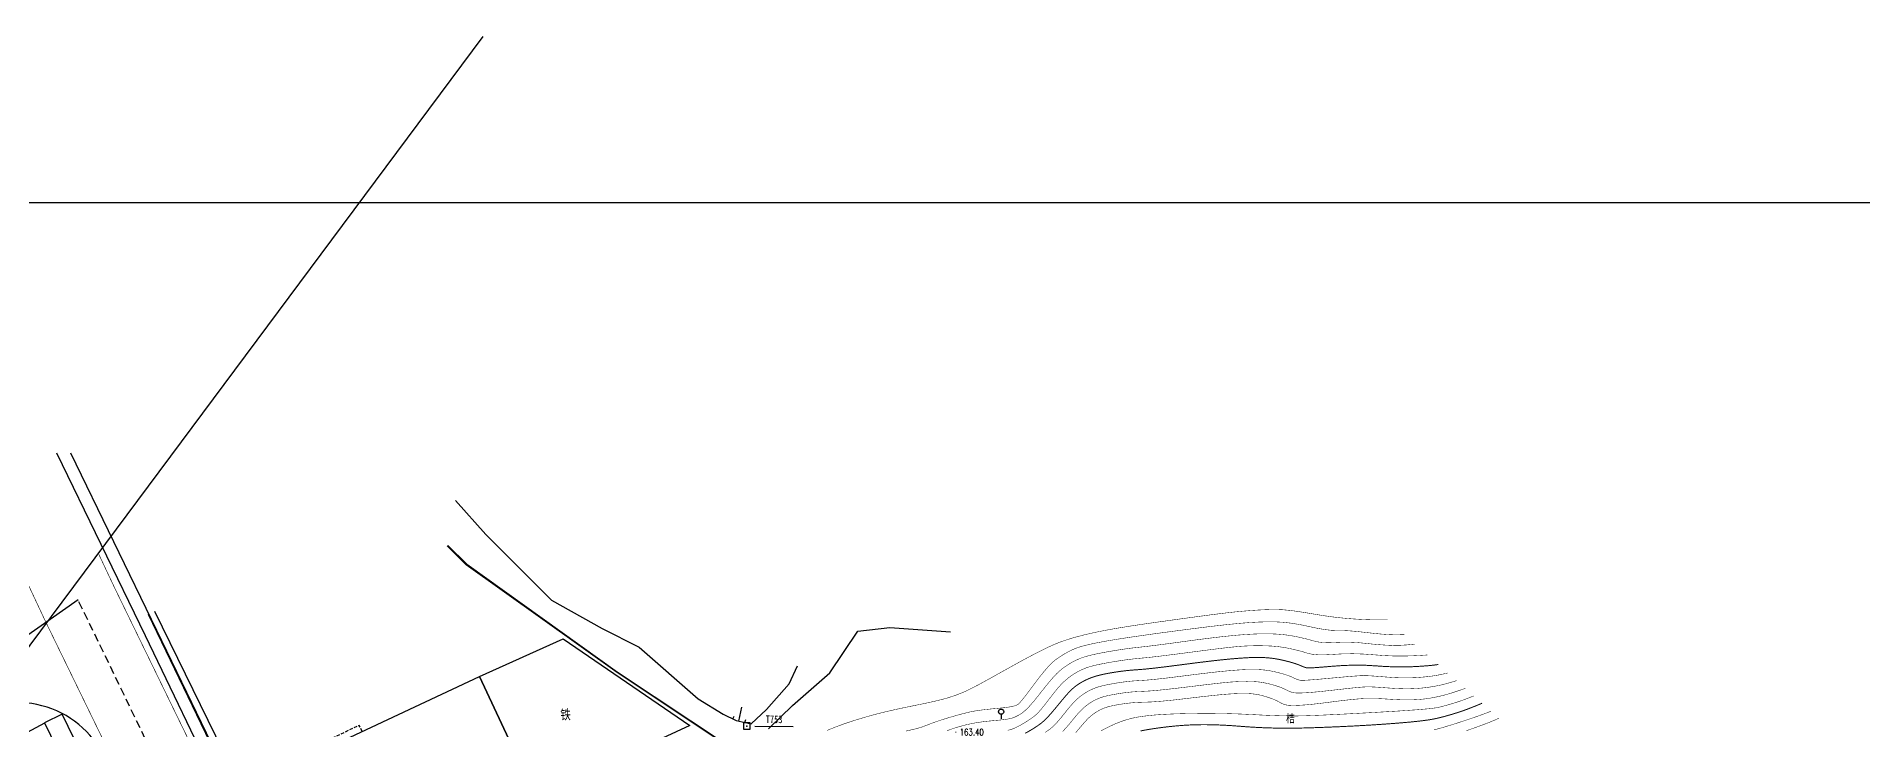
# Model space of a CAD drawing. Extents: x -809667 to 586099, y 3084146 to 3634412.
# Drawn here: x 381908.7 to 382193.9, y 3085877.9 to 3085986.1 of the extents above; entities that cross this region are included whole.
import ezdxf
from ezdxf.enums import TextEntityAlignment as Align

# ---------------------------------------------------------------- set-up
doc = ezdxf.new("R2010")
doc.units = 0
doc.header["$LTSCALE"] = 0.5
doc.header["$PDSIZE"] = 0.2
for name, pattern in [('DASHDOT', [25.4, 12.7, -6.35, 0, -6.35]), ('DASHED', [0.75, 0.5, -0.25]), ('X32', [1.5, 1, -0.5])]:
    doc.linetypes.add(name, pattern=pattern)
doc.layers.get('0').update_dxf_attribs({"linetype": 'CONTINUOUS'})
for name, color, linetype in [('0-人行道线', 46, 'CONTINUOUS'), ('dxt', 252, 'CONTINUOUS'), ('GCD', 252, 'CONTINUOUS'), ('KZD', 252, 'CONTINUOUS'), ('RD-中线', 1, 'DASHDOT'), ('文字', 7, 'CONTINUOUS'), ('道路', 4, 'CONTINUOUS')]:
    doc.layers.add(name, color=color, linetype=linetype)
doc.styles.add('HZ', font='', dxfattribs={"width": 0.8})
doc.styles.get("Standard").update_dxf_attribs({"font": 'rs.shx', "bigfont": 'hztxt.shx'})
doc.styles.get('HZ').set_extended_font_data('NSimSun')
doc.linetypes.add('10421', pattern='A,2,[150,AAA.SHX,S=1,R=0,X=0,Y=1],1e-11', length=2)
doc.linetypes.add('10422', pattern='A,2,[150,AAA.SHX,S=1,R=0,X=0,Y=1],2,[177,AAA.SHX,S=1,R=0,X=0,Y=0.8],1e-09', length=4)
doc.linetypes.add('444', pattern='A,4.5,[145,AAA.SHX,S=1,R=0,X=0,Y=1],4.5,-0.5,[146,AAA.SHX,S=1,R=0,X=0,Y=0],-0.5', length=10)

# ---------------------------------------------------------------- blocks, each defined once
blk = doc.blocks.new('gc125')
at = {"color": 0}
blk.add_line((0, 0.8), (0, 2.2), dxfattribs=at)
blk.add_circle((0, 0), 0.8, dxfattribs=at)
blk = doc.blocks.new('gc261')
blk.add_lwpolyline([(-1, -1), (1, -1), (1, 1), (-1, 1)], close=True)
blk.add_point((0, 0))
blk = doc.blocks.new('GC200')
at = {"color": 0, "linetype": 'Continuous', "const_width": 0.2, "flags": 128}
blk.add_lwpolyline([(-0.1, 0, 1), (0.1, 0, 1)], format="xyb", close=True, dxfattribs=at)

msp = doc.modelspace()

# ---------------------------------------------------------------- linework, layer by layer
at = {"layer": '0-人行道线', "linetype": 'Continuous', "flags": 128}
msp.add_lwpolyline([(382019.612, 3085720.112), (381996.725, 3085751.341), (381939.133, 3085869.211), (381927.493, 3085893.326), (381914.055, 3085921)], dxfattribs=at)
at = {"layer": 'dxt', "color": 252, "linetype": 'Continuous'}
for p, q in [((382018.382, 3085879.149, 154.178), (382018.871, 3085881.324, 154.178)), ((382017.454, 3085879.504, 154.178), (382017.678, 3085879.951, 154.178)), ((382019.357, 3085878.93, 154.178), (382019.467, 3085879.417, 154.178))]:
    msp.add_line(p, q, dxfattribs=at)
msp.add_lwpolyline([(381661.705, 3085560.704), (381978.444, 3085986.058)], dxfattribs=at)
at = {"layer": 'dxt', "color": 252, "linetype": 'Continuous', "const_width": 0.1, "flags": 128}
for points in [[(381975.679, 3085760.327), (381959.741, 3085792.751), (381910.082, 3085894.727), (381901.593, 3085912.81)], [(381984.589, 3085769.408), (381970.542, 3085797.988), (381920.868, 3085899.993), (381918.405, 3085905.222)]]:
    msp.add_lwpolyline(points, dxfattribs=at)
at = {"layer": 'dxt', "color": 252, "linetype": 'Continuous', "flags": 128}
msp.add_lwpolyline([(381974.113, 3085913.602), (381978.858, 3085908.294), (381989.13, 3085898.046), (381997.063, 3085893.631), (382002.842, 3085890.703), (382012.059, 3085882.628), (382015.967, 3085880.249), (382017.982, 3085879.239), (382020.333, 3085878.71)], dxfattribs=at)
at = {"layer": 'dxt', "color": 252, "linetype": '444', "flags": 128}
for points in [[(382030.777, 3085810.723), (382029.625, 3085818.596), (382027.106, 3085825.975), (382025.474, 3085829.525), (382023.555, 3085833.049), (382019.398, 3085839.953), (382018.204, 3085843.433), (382016.508, 3085875.35), (381999.364, 3085886.73), (381975.812, 3085903.558), (381972.816, 3085906.521), (381972.814, 3085906.524)], [(381926.133, 3085895.833), (381950.182, 3085845.948)]]:
    msp.add_lwpolyline(points, dxfattribs=at)
at = {"layer": 'dxt', "color": 252, "linetype": '10422', "flags": 128}
for points in [[(381972.92, 3085906.578), (381975.885, 3085903.645), (381999.428, 3085886.823), (382016.618, 3085875.413), (382018.316, 3085843.455), (382019.502, 3085840.002), (382023.653, 3085833.105), (382025.575, 3085829.576), (382027.212, 3085826.017), (382029.735, 3085818.623), (382030.888, 3085810.747)], [(381903.758, 3085875.535), (381909.956, 3085878.891)]]:
    msp.add_lwpolyline(points, dxfattribs=at)
at = {"layer": 'dxt', "color": 252, "flags": 128}
msp.add_lwpolyline([(381927.105, 3085896.318), (381940.219, 3085869.5), (381950.813, 3085846.25)], dxfattribs=at)
at = {"layer": 'dxt', "color": 252, "linetype": 'Continuous'}
for points, const_width in [([(382119.701, 3085894.992), (382119.451, 3085894.98), (382118.563, 3085894.964), (382117.583, 3085894.972), (382116.508, 3085895.003), (382115.402, 3085895.054), (382114.327, 3085895.12), (382113.284, 3085895.201), (382112.271, 3085895.298), (382111.205, 3085895.423), (382110.001, 3085895.59), (382108.659, 3085895.799), (382107.179, 3085896.049), (382105.712, 3085896.286), (382104.409, 3085896.455), (382103.272, 3085896.556), (382102.298, 3085896.589), (382101.38, 3085896.578), (382100.407, 3085896.546), (382099.379, 3085896.494), (382098.296, 3085896.421), (382097.158, 3085896.327), (382095.965, 3085896.213), (382094.717, 3085896.077), (382093.415, 3085895.921), (382091.872, 3085895.723), (382089.902, 3085895.461), (382087.506, 3085895.134), (382084.683, 3085894.744), (382081.859, 3085894.343), (382079.459, 3085893.983), (382077.481, 3085893.664), (382075.928, 3085893.388), (382074.638, 3085893.133), (382073.453, 3085892.88), (382072.373, 3085892.63), (382071.398, 3085892.381), (382070.508, 3085892.133), (382069.688, 3085891.882), (382068.935, 3085891.628), (382068.251, 3085891.372), (382067.554, 3085891.081), (382066.762, 3085890.722), (382065.875, 3085890.295), (382064.893, 3085889.8), (382063.752, 3085889.202), (382062.386, 3085888.465), (382060.796, 3085887.589), (382058.981, 3085886.575), (382057.211, 3085885.589), (382055.754, 3085884.799), (382054.61, 3085884.206), (382053.779, 3085883.808), (382053.094, 3085883.517), (382052.383, 3085883.243), (382051.648, 3085882.987), (382050.889, 3085882.749), (382050.008, 3085882.508), (382048.907, 3085882.241), (382047.586, 3085881.951), (382046.045, 3085881.635), (382044.465, 3085881.314), (382043.027, 3085881.008), (382041.73, 3085880.715), (382040.574, 3085880.437), (382039.471, 3085880.15), (382038.332, 3085879.832), (382037.157, 3085879.484), (382035.946, 3085879.105), (382034.711, 3085878.688), (382033.464, 3085878.224), (382032.204, 3085877.715)], 0.075), ([(382122.346, 3085892.664), (382122.277, 3085892.66), (382121.407, 3085892.64), (382120.62, 3085892.642), (382119.787, 3085892.676), (382118.783, 3085892.749), (382117.608, 3085892.861), (382116.261, 3085893.013), (382114.911, 3085893.161), (382113.725, 3085893.26), (382112.704, 3085893.311), (382111.848, 3085893.313), (382110.992, 3085893.335), (382109.972, 3085893.446), (382108.788, 3085893.647), (382107.441, 3085893.936), (382106.043, 3085894.231), (382104.707, 3085894.45), (382103.433, 3085894.593), (382102.221, 3085894.66), (382100.982, 3085894.666), (382099.627, 3085894.629), (382098.155, 3085894.547), (382096.567, 3085894.422), (382094.68, 3085894.234), (382092.309, 3085893.963), (382089.455, 3085893.61), (382086.118, 3085893.175), (382082.783, 3085892.722), (382079.938, 3085892.316), (382077.581, 3085891.957), (382075.713, 3085891.644), (382074.219, 3085891.364), (382072.981, 3085891.1), (382072.001, 3085890.852), (382071.279, 3085890.622), (382070.694, 3085890.386), (382070.127, 3085890.125), (382069.579, 3085889.837), (382069.048, 3085889.524), (382068.562, 3085889.213), (382068.148, 3085888.934), (382067.806, 3085888.685), (382067.536, 3085888.468), (382067.28, 3085888.231), (382066.978, 3085887.924), (382066.632, 3085887.548), (382066.24, 3085887.101), (382065.784, 3085886.552), (382065.245, 3085885.869), (382064.621, 3085885.052), (382063.913, 3085884.1), (382063.228, 3085883.188), (382062.674, 3085882.488), (382062.249, 3085882.001), (382061.955, 3085881.727), (382061.599, 3085881.566), (382060.99, 3085881.42), (382060.127, 3085881.289), (382059.011, 3085881.172), (382057.845, 3085881.063), (382056.832, 3085880.954), (382055.971, 3085880.846), (382055.262, 3085880.739), (382054.551, 3085880.599), (382053.683, 3085880.394), (382052.656, 3085880.122), (382051.471, 3085879.783), (382050.284, 3085879.423), (382049.25, 3085879.085), (382048.37, 3085878.768), (382047.644, 3085878.474), (382046.861, 3085878.189), (382045.811, 3085877.899), (382044.493, 3085877.605)], 0.075), ([(382124.023, 3085891.186), (382122.696, 3085891.055), (382121.477, 3085890.984), (382120.45, 3085890.98), (382119.488, 3085891.024), (382118.461, 3085891.094), (382117.369, 3085891.19), (382116.212, 3085891.313), (382115.035, 3085891.424), (382113.881, 3085891.483), (382112.752, 3085891.49), (382111.647, 3085891.447), (382110.619, 3085891.407), (382109.722, 3085891.428), (382108.956, 3085891.508), (382108.32, 3085891.648), (382107.71, 3085891.82), (382107.021, 3085891.997), (382106.253, 3085892.178), (382105.406, 3085892.363), (382104.492, 3085892.531), (382103.522, 3085892.658), (382102.497, 3085892.745), (382101.417, 3085892.792), (382100.255, 3085892.798), (382098.984, 3085892.763), (382097.603, 3085892.687), (382096.114, 3085892.569), (382094.444, 3085892.404), (382092.521, 3085892.185), (382090.346, 3085891.913), (382087.919, 3085891.586), (382085.56, 3085891.265), (382083.59, 3085891.007), (382082.01, 3085890.813), (382080.818, 3085890.683), (382079.768, 3085890.566), (382078.61, 3085890.41), (382077.344, 3085890.215), (382075.97, 3085889.982), (382074.651, 3085889.735), (382073.55, 3085889.499), (382072.667, 3085889.275), (382072.002, 3085889.061), (382071.454, 3085888.84), (382070.924, 3085888.595), (382070.41, 3085888.326), (382069.913, 3085888.033), (382069.432, 3085887.715), (382068.969, 3085887.373), (382068.522, 3085887.007), (382068.093, 3085886.617), (382067.607, 3085886.113), (382066.991, 3085885.406), (382066.247, 3085884.495), (382065.373, 3085883.381), (382064.49, 3085882.279), (382063.719, 3085881.402), (382063.059, 3085880.753), (382062.512, 3085880.33), (382062.035, 3085880.048), (382061.589, 3085879.825), (382061.172, 3085879.658), (382060.786, 3085879.549), (382060.335, 3085879.468), (382059.725, 3085879.386), (382058.955, 3085879.303), (382058.026, 3085879.219), (382057.042, 3085879.123), (382056.11, 3085879.004), (382055.229, 3085878.863), (382054.398, 3085878.698), (382053.577, 3085878.501), (382052.722, 3085878.264), (382051.833, 3085877.986), (382050.911, 3085877.667)], 0.075), ([(382125.949, 3085889.491), (382125.756, 3085889.475), (382124.703, 3085889.411), (382123.442, 3085889.35), (382122.045, 3085889.317), (382120.588, 3085889.334), (382119.069, 3085889.403), (382117.49, 3085889.523), (382115.901, 3085889.636), (382114.353, 3085889.684), (382112.847, 3085889.668), (382111.382, 3085889.587), (382110.042, 3085889.512), (382108.907, 3085889.516), (382107.978, 3085889.598), (382107.255, 3085889.758), (382106.608, 3085889.954), (382105.908, 3085890.146), (382105.155, 3085890.333), (382104.349, 3085890.515), (382103.49, 3085890.675), (382102.582, 3085890.797), (382101.623, 3085890.88), (382100.614, 3085890.924), (382099.594, 3085890.937), (382098.604, 3085890.927), (382097.643, 3085890.893), (382096.713, 3085890.836), (382095.545, 3085890.727), (382093.876, 3085890.539), (382091.705, 3085890.27), (382089.032, 3085889.922), (382086.348, 3085889.572), (382084.144, 3085889.299), (382082.42, 3085889.102), (382081.176, 3085888.982), (382080.13, 3085888.881), (382078.995, 3085888.743), (382077.774, 3085888.567), (382076.466, 3085888.353), (382075.218, 3085888.125), (382074.178, 3085887.907), (382073.347, 3085887.699), (382072.725, 3085887.5), (382072.215, 3085887.294), (382071.72, 3085887.066), (382071.241, 3085886.815), (382070.777, 3085886.542), (382070.33, 3085886.246), (382069.898, 3085885.927), (382069.481, 3085885.586), (382069.081, 3085885.222), (382068.661, 3085884.793), (382068.187, 3085884.257), (382067.659, 3085883.613), (382067.076, 3085882.862), (382066.503, 3085882.114), (382066.002, 3085881.478), (382065.573, 3085880.955), (382065.217, 3085880.545), (382064.846, 3085880.18), (382064.375, 3085879.794), (382063.802, 3085879.387), (382063.129, 3085878.958), (382062.444, 3085878.559), (382061.84, 3085878.24), (382061.315, 3085878.001), (382060.87, 3085877.842), (382060.376, 3085877.724)], 0.075), ([(382131.872, 3085884.275), (382131.09, 3085883.996), (382129.7, 3085883.536), (382128.678, 3085883.24), (382127.873, 3085883.044), (382127.134, 3085882.882), (382126.463, 3085882.755), (382125.858, 3085882.662), (382125.272, 3085882.593), (382124.654, 3085882.54), (382124.006, 3085882.502), (382123.326, 3085882.479), (382122.566, 3085882.475), (382121.675, 3085882.497), (382120.652, 3085882.543), (382119.499, 3085882.614), (382118.323, 3085882.678), (382117.232, 3085882.703), (382116.226, 3085882.69), (382115.304, 3085882.638), (382114.35, 3085882.551), (382113.249, 3085882.433), (382112, 3085882.285), (382110.603, 3085882.105), (382109.222, 3085881.93), (382108.018, 3085881.794), (382106.993, 3085881.697), (382106.145, 3085881.64), (382105.446, 3085881.612), (382104.865, 3085881.605), (382104.401, 3085881.619), (382104.055, 3085881.653), (382103.765, 3085881.715), (382103.47, 3085881.812), (382103.169, 3085881.944), (382102.863, 3085882.111), (382102.531, 3085882.294), (382102.151, 3085882.472), (382101.723, 3085882.645), (382101.247, 3085882.813), (382100.768, 3085882.967), (382100.327, 3085883.097), (382099.927, 3085883.201), (382099.565, 3085883.281), (382099.209, 3085883.344), (382098.822, 3085883.395), (382098.405, 3085883.436), (382097.958, 3085883.465), (382097.437, 3085883.48), (382096.797, 3085883.474), (382096.038, 3085883.448), (382095.161, 3085883.402), (382094.042, 3085883.317), (382092.56, 3085883.173), (382090.714, 3085882.971), (382088.505, 3085882.709), (382086.295, 3085882.454), (382084.45, 3085882.27), (382082.97, 3085882.158), (382081.853, 3085882.116), (382080.922, 3085882.093), (382079.998, 3085882.036), (382079.08, 3085881.944), (382078.168, 3085881.818), (382077.328, 3085881.675), (382076.622, 3085881.534), (382076.052, 3085881.394), (382075.617, 3085881.256), (382075.255, 3085881.11), (382074.905, 3085880.948), (382074.565, 3085880.771), (382074.237, 3085880.577), (382073.919, 3085880.367), (382073.613, 3085880.141), (382073.318, 3085879.899), (382073.034, 3085879.641), (382072.729, 3085879.334), (382072.371, 3085878.944), (382071.96, 3085878.47), (382071.496, 3085877.914), (382071.016, 3085877.349)], 0.075), ([(382133.215, 3085883.092), (382131.824, 3085882.554), (382130.665, 3085882.15), (382129.736, 3085881.862), (382128.894, 3085881.617), (382128.14, 3085881.415), (382127.473, 3085881.257), (382126.36, 3085881.106), (382124.267, 3085880.926), (382121.193, 3085880.718), (382117.138, 3085880.482), (382113.003, 3085880.262), (382109.686, 3085880.102), (382107.188, 3085880.002), (382105.508, 3085879.962), (382104.131, 3085879.968), (382102.537, 3085880.005), (382100.728, 3085880.074), (382098.703, 3085880.176), (382096.568, 3085880.275), (382094.425, 3085880.34), (382092.274, 3085880.37), (382090.117, 3085880.364), (382088.08, 3085880.332), (382086.291, 3085880.281), (382084.749, 3085880.21), (382083.455, 3085880.121), (382082.354, 3085880.015), (382081.392, 3085879.897), (382080.569, 3085879.767), (382079.885, 3085879.623), (382079.28, 3085879.465), (382078.692, 3085879.29), (382078.12, 3085879.097), (382077.567, 3085878.887), (382076.998, 3085878.646), (382076.383, 3085878.361), (382075.721, 3085878.033), (382075.012, 3085877.66)], 0.075), ([(382134.507, 3085881.955), (382133.596, 3085881.569), (382132.157, 3085881.003), (382130.959, 3085880.582), (382129.913, 3085880.255), (382128.933, 3085879.971), (382128.016, 3085879.729), (382127.164, 3085879.53), (382126.176, 3085879.353), (382124.855, 3085879.178), (382123.199, 3085879.005), (382121.209, 3085878.834), (382119.029, 3085878.672), (382116.804, 3085878.527), (382114.533, 3085878.399), (382112.217, 3085878.288), (382110.023, 3085878.197), (382108.119, 3085878.128), (382106.506, 3085878.083), (382105.184, 3085878.062), (382104.026, 3085878.057), (382102.909, 3085878.063), (382101.832, 3085878.081), (382100.794, 3085878.11), (382099.762, 3085878.153), (382098.698, 3085878.21), (382097.604, 3085878.282), (382096.48, 3085878.369), (382095.347, 3085878.454), (382094.229, 3085878.52), (382093.124, 3085878.568), (382092.035, 3085878.597), (382090.956, 3085878.606), (382089.887, 3085878.591), (382088.827, 3085878.554), (382087.775, 3085878.493), (382086.714, 3085878.409), (382085.625, 3085878.3), (382084.507, 3085878.166), (382083.361, 3085878.008), (382082.226, 3085877.827), (382081.144, 3085877.627)], 0.15), ([(382135.914, 3085880.716), (382135.24, 3085880.444), (382134.199, 3085880.061), (382132.892, 3085879.608), (382131.321, 3085879.086), (382129.772, 3085878.588), (382128.529, 3085878.209), (382127.594, 3085877.948), (382126.966, 3085877.805)], 0.075), ([(382137.156, 3085879.623), (382136.515, 3085879.33), (382135.45, 3085878.893), (382134.339, 3085878.472), (382133.203, 3085878.064), (382132.042, 3085877.67)], 0.075)]:
    msp.add_lwpolyline(points, dxfattribs=dict(at, const_width=const_width))
at = {"layer": 'dxt', "color": 252, "linetype": '10421', "flags": 128}
for points in [[(382023.01, 3085877.933), (382026.795, 3085881.588), (382032.592, 3085886.716), (382036.968, 3085893.222), (382041.957, 3085893.781), (382051.472, 3085893.098)], [(382020.328, 3085878.712), (382022.692, 3085880.988), (382026.232, 3085884.969), (382027.57, 3085887.808)]]:
    msp.add_lwpolyline(points, dxfattribs=at)
at = {"layer": 'dxt', "color": 252, "linetype": 'Continuous', "flags": 128}
for points in [[(381977.886, 3085886.111), (381990.969, 3085892), (382010.75, 3085878.5), (381986.667, 3085867.361)], [(381955.469, 3085852.75), (381946.688, 3085871.5), (381977.886, 3085886.111), (381986.667, 3085867.361)]]:
    msp.add_lwpolyline(points, close=True, dxfattribs=at)
for points, const_width, elevation in [([(382127.65, 3085887.993), (382127.647, 3085887.993), (382126.846, 3085887.889), (382125.904, 3085887.797), (382124.822, 3085887.719), (382123.601, 3085887.654), (382122.273, 3085887.618), (382120.874, 3085887.628), (382119.404, 3085887.685), (382117.862, 3085887.789), (382116.257, 3085887.88), (382114.599, 3085887.9), (382112.885, 3085887.849), (382111.118, 3085887.727), (382109.526, 3085887.592), (382108.34, 3085887.503), (382107.56, 3085887.46), (382107.186, 3085887.463), (382106.99, 3085887.507), (382106.748, 3085887.584), (382106.457, 3085887.695), (382106.118, 3085887.841), (382105.716, 3085888.004), (382105.235, 3085888.17), (382104.675, 3085888.338), (382104.035, 3085888.509), (382103.377, 3085888.667), (382102.759, 3085888.798), (382102.183, 3085888.902), (382101.648, 3085888.978), (382101.113, 3085889.033), (382100.535, 3085889.073), (382099.915, 3085889.096), (382099.253, 3085889.103), (382098.488, 3085889.088), (382097.559, 3085889.043), (382096.465, 3085888.968), (382095.207, 3085888.863), (382093.72, 3085888.716), (382091.939, 3085888.516), (382089.864, 3085888.263), (382087.494, 3085887.956), (382085.182, 3085887.658), (382083.277, 3085887.43), (382081.779, 3085887.272), (382080.689, 3085887.185), (382079.805, 3085887.123), (382078.927, 3085887.039), (382078.054, 3085886.934), (382077.187, 3085886.808), (382076.367, 3085886.67), (382075.635, 3085886.533), (382074.992, 3085886.395), (382074.438, 3085886.257), (382073.936, 3085886.108), (382073.448, 3085885.939), (382072.975, 3085885.748), (382072.516, 3085885.536), (382072.072, 3085885.304), (382071.642, 3085885.05), (382071.227, 3085884.776), (382070.827, 3085884.48), (382070.388, 3085884.096), (382069.859, 3085883.553), (382069.24, 3085882.852), (382068.531, 3085881.994), (382067.816, 3085881.121), (382067.181, 3085880.377), (382066.625, 3085879.763), (382066.148, 3085879.278), (382065.633, 3085878.836), (382064.96, 3085878.353), (382064.131, 3085877.827), (382063.144, 3085877.26)], 0.15, 165), ([(382129.142, 3085886.679), (382128.468, 3085886.518), (382127.682, 3085886.355), (382126.903, 3085886.224), (382126.055, 3085886.113), (382125.137, 3085886.022), (382124.148, 3085885.95), (382123.09, 3085885.909), (382121.963, 3085885.911), (382120.766, 3085885.957), (382119.5, 3085886.045), (382118.306, 3085886.141), (382117.329, 3085886.211), (382116.567, 3085886.253), (382116.021, 3085886.268), (382115.369, 3085886.244), (382114.291, 3085886.169), (382112.785, 3085886.043), (382110.853, 3085885.867), (382108.949, 3085885.694), (382107.53, 3085885.579), (382106.594, 3085885.524), (382106.142, 3085885.527), (382105.911, 3085885.578), (382105.638, 3085885.667), (382105.322, 3085885.795), (382104.964, 3085885.96), (382104.552, 3085886.142), (382104.076, 3085886.321), (382103.536, 3085886.495), (382102.93, 3085886.665), (382102.313, 3085886.819), (382101.736, 3085886.945), (382101.2, 3085887.045), (382100.705, 3085887.116), (382100.21, 3085887.167), (382099.676, 3085887.204), (382099.103, 3085887.225), (382098.492, 3085887.232), (382097.785, 3085887.218), (382096.926, 3085887.176), (382095.916, 3085887.107), (382094.754, 3085887.01), (382093.377, 3085886.875), (382091.722, 3085886.691), (382089.79, 3085886.459), (382087.58, 3085886.178), (382085.412, 3085885.907), (382083.605, 3085885.703), (382082.16, 3085885.566), (382081.077, 3085885.495), (382080.156, 3085885.441), (382079.196, 3085885.352), (382078.199, 3085885.227), (382077.164, 3085885.066), (382076.187, 3085884.889), (382075.362, 3085884.716), (382074.69, 3085884.545), (382074.171, 3085884.378), (382073.735, 3085884.202), (382073.312, 3085884.007), (382072.903, 3085883.793), (382072.507, 3085883.559), (382072.125, 3085883.306), (382071.755, 3085883.034), (382071.4, 3085882.742), (382071.057, 3085882.432), (382070.695, 3085882.064), (382070.279, 3085881.6), (382069.809, 3085881.042), (382069.286, 3085880.388), (382068.76, 3085879.731), (382068.28, 3085879.164), (382067.848, 3085878.687), (382067.463, 3085878.299), (382066.984, 3085877.903), (382066.269, 3085877.404)], 0.075, 166), ([(382130.505, 3085885.479), (382129.347, 3085885.123), (382128.153, 3085884.811), (382127.181, 3085884.614), (382126.211, 3085884.455), (382125.244, 3085884.335), (382124.28, 3085884.254), (382123.284, 3085884.212), (382122.221, 3085884.211), (382121.092, 3085884.25), (382119.896, 3085884.329), (382118.763, 3085884.415), (382117.82, 3085884.475), (382117.069, 3085884.508), (382116.51, 3085884.514), (382115.874, 3085884.481), (382114.893, 3085884.396), (382113.569, 3085884.26), (382111.901, 3085884.071), (382110.209, 3085883.88), (382108.812, 3085883.734), (382107.712, 3085883.634), (382106.908, 3085883.578), (382106.303, 3085883.555), (382105.799, 3085883.549), (382105.398, 3085883.56), (382105.098, 3085883.59), (382104.831, 3085883.649), (382104.528, 3085883.751), (382104.187, 3085883.894), (382103.809, 3085884.08), (382103.388, 3085884.281), (382102.917, 3085884.472), (382102.396, 3085884.651), (382101.825, 3085884.82), (382101.249, 3085884.97), (382100.713, 3085885.093), (382100.217, 3085885.187), (382099.761, 3085885.255), (382099.307, 3085885.301), (382098.817, 3085885.334), (382098.292, 3085885.354), (382097.731, 3085885.361), (382097.134, 3085885.353), (382096.501, 3085885.333), (382095.833, 3085885.299), (382095.129, 3085885.251), (382094.173, 3085885.163), (382092.749, 3085885.008), (382090.855, 3085884.785), (382088.494, 3085884.495), (382086.107, 3085884.21), (382084.141, 3085883.999), (382082.593, 3085883.865), (382081.465, 3085883.806), (382080.539, 3085883.767), (382079.597, 3085883.694), (382078.639, 3085883.585), (382077.666, 3085883.442), (382076.757, 3085883.282), (382075.992, 3085883.125), (382075.371, 3085882.97), (382074.894, 3085882.817), (382074.495, 3085882.656), (382074.108, 3085882.478), (382073.734, 3085882.282), (382073.372, 3085882.068), (382073.022, 3085881.837), (382072.684, 3085881.588), (382072.359, 3085881.321), (382072.046, 3085881.036), (382071.712, 3085880.699), (382071.325, 3085880.272), (382070.885, 3085879.756), (382070.391, 3085879.151), (382069.888, 3085878.54), (382069.42, 3085878.007), (382068.986, 3085877.553)], 0.075, 167)]:
    msp.add_lwpolyline(points, dxfattribs=dict(at, const_width=const_width, elevation=elevation))
at = {"layer": 'dxt', "color": 252, "linetype": 'Continuous', "elevation": 64.332, "flags": 128}
msp.add_lwpolyline([(381915.437, 3085874.548), (381912.694, 3085880.224), (381909.949, 3085878.897), (381912.692, 3085873.221)], close=True, dxfattribs=at)
at = {"layer": 'dxt', "color": 252, "linetype": 'X32', "elevation": -853.991, "flags": 128}
msp.add_lwpolyline([(381959.558, 3085877.527), (381959.106, 3085878.491), (381952.719, 3085875.5), (381953.171, 3085874.536)], dxfattribs=at)
at = {"layer": 'KZD', "color": 252, "linetype": 'Continuous'}
msp.add_line((382020.887, 3085878.369, 0.716), (382026.888, 3085878.295, 0.716), dxfattribs=at)
at = {"layer": 'RD-中线', "ltscale": 3}
msp.add_lwpolyline([(381915.162, 3085898.084), (381915.162, 3085898.084), (381599.832, 3085676.783), (381580.938, 3085658.997)], dxfattribs=at)
at = {"layer": '文字', "color": 3, "linetype": 'Continuous', "flags": 128}
msp.add_lwpolyline([(381543.42, 3085960.15), (382983.269, 3085960.15), (382983.269, 3085486.288), (381543.42, 3085486.288)], close=True, dxfattribs=at)
at = {"layer": '道路', "linetype": 'Continuous', "flags": 128}
msp.add_lwpolyline([(382017.999, 3085718.929), (381995.006, 3085750.303), (381937.334, 3085868.337), (381925.693, 3085892.455), (381911.832, 3085921)], dxfattribs=at)
at = {"layer": '道路', "color": 1, "linetype": 'DASHED', "ltscale": 5, "flags": 128}
msp.add_lwpolyline([(381988.991, 3085746.669), (381931.037, 3085865.279), (381919.395, 3085889.399), (381915.162, 3085898.084)], dxfattribs=at)
at = {"layer": '道路', "linetype": 'Continuous'}
msp.add_arc((381905.753, 3085867.043), 15, 25.76504, 125.06139, dxfattribs=at)

# ---------------------------------------------------------------- block references
at = {"layer": 'dxt', "color": 8, "linetype": 'Continuous', "xscale": 0.5, "yscale": 0.5, "rotation": 180}
msp.add_blockref('gc125', (382059.367, 3085880.633, 0.715), dxfattribs=at)
at = {"layer": 'GCD', "color": 8, "linetype": 'Continuous'}
ref = msp.add_blockref('GC200', (382052.296, 3085877.43, 163.399), dxfattribs=dict(at, xscale=0.5, yscale=0.5, zscale=0.5))
ref.add_attrib('height', '163.40', dxfattribs={"linetype": 'Continuous', "height": 1, "width": 0.8}).set_placement((382052.896, 3085877.43, 163.399), align=Align.MIDDLE_LEFT)
at = {"layer": 'KZD', "color": 252, "linetype": 'Continuous', "xscale": 0.5, "yscale": 0.5}
msp.add_blockref('gc261', (382019.642, 3085878.382, 160.765), dxfattribs=at)

# ---------------------------------------------------------------- texts
at = {"layer": 'dxt', "color": 252, "linetype": 'Continuous', "style": 'HZ', "width": 0.8}
msp.add_text('铁', height=1.5, rotation=0.8, dxfattribs=at).set_placement((381992.142, 3085880.181), align=Align.MIDDLE_RIGHT)
msp.add_text('桔', height=1.25, rotation=0.8, dxfattribs=at).set_placement((382104.573, 3085879.607, 0.713), align=Align.MIDDLE)
at = {"layer": 'KZD', "color": 252, "linetype": 'Continuous', "style": 'HZ', "width": 0.8}
msp.add_text('T753', height=1.2, dxfattribs=at).set_placement((382023.901, 3085879.432, 0.716), align=Align.MIDDLE)

doc.saveas('drawing.dxf')
